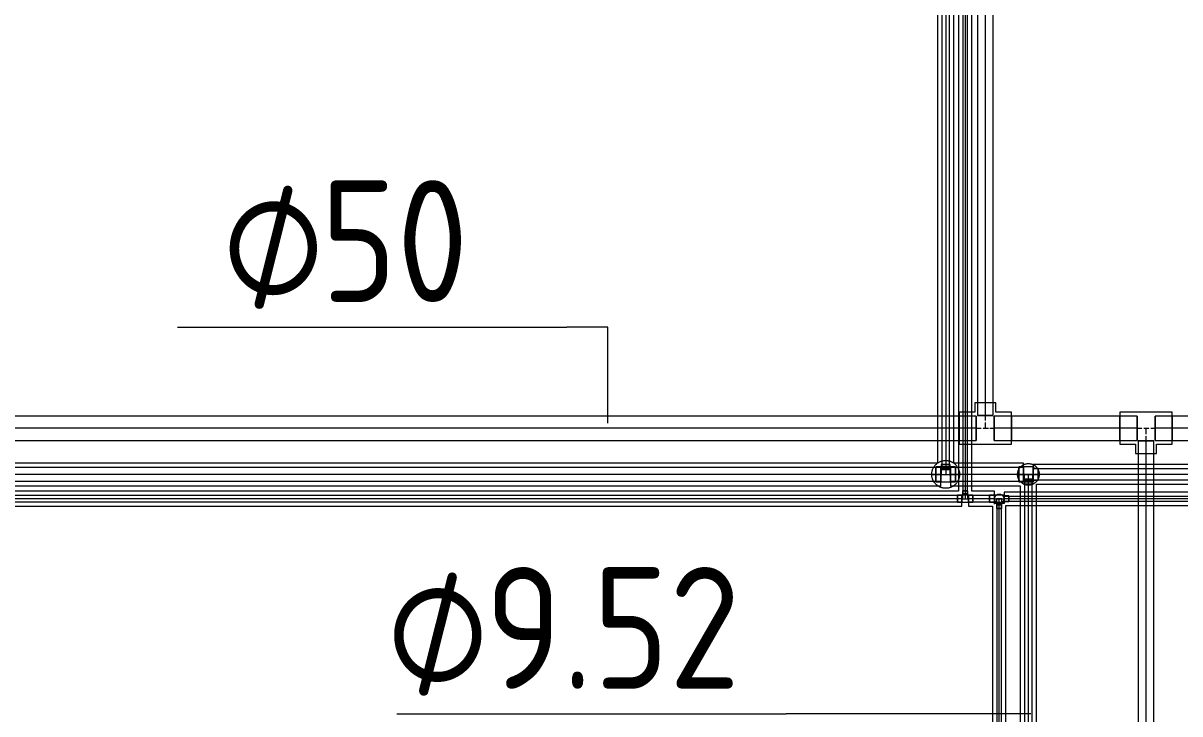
# Model space of a CAD drawing. Header units: millimetres. Extents: x -88595 to 880822, y -1054509 to -148035.
# Drawn here: x 423656 to 426032, y -244049 to -242630 of the extents above; entities that cross this region are included whole.
import ezdxf

# ---------------------------------------------------------------- set-up
doc = ezdxf.new("R2010")
doc.units = ezdxf.units.MM
doc.linetypes.add('$7$ADSK_Осевая', pattern=[14, 10, -2, 0, -2])
for name, color, linetype, lineweight in [('Изоляция', 7, 'Continuous', 18), ('Марки', 7, 'Continuous', 20), ('Трубопровод', 7, 'Continuous', 18), ('Трубопроводы', 7, 'Continuous', 18)]:
    doc.layers.add(name, color=color, linetype=linetype, lineweight=lineweight)
doc.styles.add('$1$GOST Common_9', font='GOST_Common.ttf', dxfattribs={"width": 0.9, "height": 250})
doc.styles.add('$5$GOST Common', font='GOST_Common.ttf', dxfattribs={"width": 0.9, "height": 250})

# ---------------------------------------------------------------- blocks, each defined once
blk = doc.blocks.new('$0$ADSK_M_Трубы - Диаметр_8-160846-В_Координация_3 этаж ОВ3')
at = {"layer": 'Марки'}
blk.add_line((0, 0), (8, 0), dxfattribs=at)

msp = doc.modelspace()

# ---------------------------------------------------------------- linework, layer by layer
at = {"layer": 'Изоляция', "color": 190, "true_color": 0x8000ff}
for p, q in [((425577.5, -238750.9), (425577.5, -243591.8)), ((425605, -243591.8), (425605, -238750.9)), ((425577.5, -243591.8), (422512.9, -243591.8)), ((425651.3, -243591.8), (425605, -243591.8)), ((425651.3, -243618.3), (425651.3, -243591.8)), ((425584.1, -243599.1), (425598.4, -243599.1)), ((425584.3, -243622.5), (425584.3, -243599.3)), ((425598.3, -243599.3), (425598.3, -243622.5)), ((431677.5, -243593.4), (425671.3, -243593.4)), ((425671.3, -243593.4), (425671.3, -243617.1)), ((422512.9, -243622.5), (425584.3, -243622.5)), ((425598.3, -243622.5), (425647.5, -243622.5)), ((425647.5, -243622.5), (425647.5, -245103.3)), ((425671.3, -243617.1), (425652.3, -243617.1)), ((425675, -245103.3), (425675, -243620.9)), ((425675, -243620.9), (431685.3, -243620.9))]:
    msp.add_line(p, q, dxfattribs=at)
at = {"layer": 'Изоляция', "color": 134, "true_color": 0x00a6a6}
for p, q in [((425534.3, -238836.8), (425534.3, -243533.9)), ((425568.2, -243533.9), (425568.2, -238836.8)), ((425534.3, -243533.9), (422349.4, -243533.9)), ((425541.3, -243580.4), (425541.3, -243543.4)), ((425561.3, -243543.4), (425561.3, -243580.4)), ((425711.3, -243533.9), (425568.2, -243533.9)), ((425711.3, -243570.9), (425711.3, -243533.9)), ((430900.3, -243537), (425731.3, -243537)), ((425731.3, -243537), (425731.3, -243569)), ((425729.7, -243567.1), (425714, -243567.1)), ((422349.4, -243580.4), (425541.3, -243580.4)), ((425561.3, -243580.4), (425704.3, -243580.4)), ((425704.3, -243580.4), (425704.3, -245157.4)), ((425738.2, -245157.4), (425738.2, -243577.2)), ((425738.2, -243577.2), (430907.3, -243577.2))]:
    msp.add_line(p, q, dxfattribs=at)
at = {"layer": 'Марки'}
for p, q in [((424857.3, -243254.6), (424773, -243254.6)), ((424857.3, -243451.9), (424857.3, -243254.6)), ((425726.4, -244049), (425223.8, -244049))]:
    msp.add_line(p, q, dxfattribs=at)
at = {"layer": 'Трубопровод', "color": 24, "linetype": 'Continuous', "true_color": 0xa52900}
for p, q in [((425616.7, -238657.5), (425616.7, -243436.4)), ((425648.7, -243436.4), (425648.7, -238657.5)), ((425614.2, -243437.4), (418138.2, -243437.4)), ((425614.2, -243487.4), (425614.2, -243437.4)), ((425616.7, -243436.4), (425648.7, -243436.4)), ((425944.4, -243437.4), (425651.2, -243437.4)), ((425651.2, -243437.4), (425651.2, -243487.4)), ((425944.4, -243487.4), (425944.4, -243437.4)), ((426101.4, -243437.4), (425981.4, -243437.4)), ((425981.4, -243437.4), (425981.4, -243487.4)), ((418138.2, -243487.4), (425614.2, -243487.4)), ((425651.2, -243487.4), (425944.4, -243487.4)), ((425946.9, -243488.4), (425946.9, -245025.9)), ((425978.9, -243488.4), (425946.9, -243488.4)), ((425978.9, -245025.9), (425978.9, -243488.4)), ((425981.4, -243487.4), (426101.4, -243487.4))]:
    msp.add_line(p, q, dxfattribs=at)
at = {"layer": 'Трубопровод', "color": 24, "true_color": 0xa52900}
for p, q in [((425632.7, -238657.5), (425632.7, -243436.4)), ((425632.7, -238657.5), (425632.7, -243436.4)), ((425614.2, -243462.4), (418138.2, -243462.4)), ((425614.2, -243462.4), (418138.2, -243462.4)), ((425944.4, -243462.4), (425651.2, -243462.4)), ((425944.4, -243462.4), (425651.2, -243462.4)), ((426101.4, -243462.4), (425981.4, -243462.4)), ((426101.4, -243462.4), (425981.4, -243462.4)), ((425962.9, -245025.9), (425962.9, -243488.4)), ((425962.9, -245025.9), (425962.9, -243488.4))]:
    msp.add_line(p, q, dxfattribs=at)
at = {"layer": 'Трубопровод', "color": 190, "linetype": 'Continuous', "true_color": 0x8000ff}
for p, q in [((425586.5, -238750.9), (425586.5, -243599.1)), ((425596, -243599.1), (425596, -238750.9)), ((425584.3, -243600.8), (422512.9, -243600.8)), ((422512.9, -243613.5), (425584.3, -243613.5)), ((425651.3, -243600.8), (425598.3, -243600.8)), ((425598.3, -243613.5), (425651.3, -243613.5)), ((431685.3, -243602.4), (425671.3, -243602.4)), ((425671.3, -243611.9), (431685.3, -243611.9)), ((425656.5, -243617.1), (425656.5, -245103.3)), ((425666, -245103.3), (425666, -243617.1))]:
    msp.add_line(p, q, dxfattribs=at)
at = {"layer": 'Трубопровод', "color": 190, "true_color": 0x8000ff}
for p, q in [((425591.3, -238750.9), (425591.3, -243599.1)), ((425591.3, -238750.9), (425591.3, -243599.1)), ((425584.3, -243607.1), (422512.9, -243607.1)), ((425584.3, -243607.1), (422512.9, -243607.1)), ((425651.3, -243607.1), (425598.3, -243607.1)), ((425651.3, -243607.1), (425598.3, -243607.1)), ((431685.3, -243607.1), (425671.3, -243607.1)), ((431685.3, -243607.1), (425671.3, -243607.1)), ((425661.3, -245103.3), (425661.3, -243617.1)), ((425661.3, -245103.3), (425661.3, -243617.1))]:
    msp.add_line(p, q, dxfattribs=at)
at = {"layer": 'Трубопровод', "color": 134, "linetype": 'Continuous', "true_color": 0x00a6a6}
for p, q in [((425543.3, -238836.8), (425543.3, -243547.1)), ((425559.2, -243547.1), (425559.2, -238836.8)), ((425541.3, -243542.9), (422404.7, -243542.9)), ((425541.3, -243543.4), (425541.3, -243542.9)), ((425711.3, -243542.9), (425561.3, -243542.9)), ((425561.3, -243542.9), (425561.3, -243543.4)), ((425543.3, -243547.1), (425559.2, -243547.1)), ((425713.3, -243567.1), (425713.3, -245157.4)), ((425714, -243567.1), (425713.3, -243567.1)), ((425729.2, -245157.4), (425729.2, -243567.1)), ((430891.3, -243546), (425731.3, -243546)), ((425731.3, -243568.2), (430891.3, -243568.2)), ((422404.7, -243571.4), (425541.3, -243571.4)), ((425561.3, -243571.4), (425711.3, -243571.4)), ((425711.3, -243571.4), (425711.3, -243570.9))]:
    msp.add_line(p, q, dxfattribs=at)
at = {"layer": 'Трубопровод', "color": 134, "true_color": 0x00a6a6}
for p, q in [((425551.3, -238836.8), (425551.3, -243547.1)), ((425551.3, -238836.8), (425551.3, -243547.1)), ((425541.3, -243557.1), (422404.7, -243557.1)), ((425541.3, -243557.1), (422404.7, -243557.1)), ((425711.3, -243557.1), (425561.3, -243557.1)), ((425711.3, -243557.1), (425561.3, -243557.1)), ((425721.3, -245157.4), (425721.3, -243567.1)), ((425721.3, -245157.4), (425721.3, -243567.1)), ((430891.3, -243557.1), (425731.3, -243557.1)), ((430891.3, -243557.1), (425731.3, -243557.1))]:
    msp.add_line(p, q, dxfattribs=at)
at = {"layer": 'Трубопроводы', "color": 24, "true_color": 0xa52900}
for p, q in [((425611.2, -243410.4), (425611.2, -243429.4)), ((425654.2, -243410.4), (425611.2, -243410.4)), ((425654.2, -243410.4), (425611.2, -243410.4)), ((425616.7, -243410.4), (425616.7, -243436.4)), ((425632.7, -243410.4), (425616.7, -243410.4)), ((425632.7, -243410.4), (425616.7, -243410.4)), ((425648.7, -243410.4), (425632.7, -243410.4)), ((425648.7, -243410.4), (425632.7, -243410.4)), ((425648.7, -243436.4), (425648.7, -243410.4)), ((425654.2, -243429.4), (425654.2, -243410.4)), ((425611.2, -243429.4), (425579.2, -243429.4)), ((425579.2, -243429.4), (425579.2, -243495.4)), ((425579.2, -243429.4), (425579.2, -243495.4)), ((425614.2, -243437.4), (425579.2, -243437.4)), ((425579.2, -243487.4), (425579.2, -243437.4)), ((425579.2, -243487.4), (425579.2, -243437.4)), ((425614.2, -243437.4), (425614.2, -243487.4)), ((425614.2, -243437.4), (425614.2, -243487.4)), ((425632.7, -243436.4), (425616.7, -243436.4)), ((425648.7, -243436.4), (425632.7, -243436.4)), ((425654.2, -243437.4), (425651.2, -243437.4)), ((425651.2, -243439.9), (425651.2, -243437.4)), ((425651.2, -243439.9), (425651.2, -243437.4)), ((425651.2, -243487.4), (425651.2, -243439.9)), ((425651.2, -243487.4), (425651.2, -243439.9)), ((425686.2, -243429.4), (425654.2, -243429.4)), ((425686.2, -243437.4), (425654.2, -243437.4)), ((425686.2, -243495.4), (425686.2, -243429.4)), ((425686.2, -243495.4), (425686.2, -243429.4)), ((425686.2, -243437.4), (425686.2, -243487.4)), ((425686.2, -243437.4), (425686.2, -243487.4)), ((425944.4, -243429.4), (425909.4, -243429.4)), ((425909.4, -243429.4), (425909.4, -243495.4)), ((425909.4, -243429.4), (425909.4, -243495.4)), ((425944.4, -243437.4), (425909.4, -243437.4)), ((425909.4, -243487.4), (425909.4, -243437.4)), ((425909.4, -243487.4), (425909.4, -243437.4)), ((425981.4, -243429.4), (425944.4, -243429.4)), ((425944.4, -243437.4), (425944.4, -243487.4)), ((425944.4, -243437.4), (425944.4, -243487.4)), ((426016.4, -243429.4), (425981.4, -243429.4)), ((426016.4, -243437.4), (425981.4, -243437.4)), ((425981.4, -243484.8), (425981.4, -243437.4)), ((425981.4, -243484.8), (425981.4, -243437.4)), ((426016.4, -243495.4), (426016.4, -243429.4)), ((426016.4, -243495.4), (426016.4, -243429.4)), ((426016.4, -243437.4), (426016.4, -243487.4)), ((426016.4, -243437.4), (426016.4, -243487.4)), ((425579.2, -243487.4), (425614.2, -243487.4)), ((425579.2, -243495.4), (425614.2, -243495.4)), ((425614.2, -243495.4), (425651.2, -243495.4)), ((425651.2, -243487.4), (425686.2, -243487.4)), ((425651.2, -243495.4), (425686.2, -243495.4)), ((425909.4, -243487.4), (425944.4, -243487.4)), ((425909.4, -243495.4), (425941.4, -243495.4)), ((425941.4, -243495.4), (425941.4, -243514.4)), ((425946.9, -243488.4), (425946.9, -243514.4)), ((425946.9, -243488.4), (425962.9, -243488.4)), ((425962.9, -243488.4), (425978.9, -243488.4)), ((425978.9, -243514.4), (425978.9, -243488.4)), ((425981.4, -243487.4), (425981.4, -243484.8)), ((425981.4, -243487.4), (425981.4, -243484.8)), ((425981.4, -243487.4), (425984.4, -243487.4)), ((425984.4, -243487.4), (426016.4, -243487.4)), ((425984.4, -243495.4), (426016.4, -243495.4)), ((425984.4, -243514.4), (425984.4, -243495.4)), ((425941.4, -243514.4), (425984.4, -243514.4)), ((425941.4, -243514.4), (425984.4, -243514.4)), ((425946.9, -243514.4), (425962.9, -243514.4)), ((425946.9, -243514.4), (425962.9, -243514.4)), ((425962.9, -243514.4), (425978.9, -243514.4)), ((425962.9, -243514.4), (425978.9, -243514.4))]:
    msp.add_line(p, q, dxfattribs=at)
at = {"layer": 'Трубопроводы', "color": 24, "linetype": '$7$ADSK_Осевая', "true_color": 0xa52900}
for p, q in [((425632.7, -243436.4), (425632.7, -243462.4)), ((425614.2, -243462.4), (425651.2, -243462.4)), ((425944.4, -243462.4), (425981.4, -243462.4)), ((425962.9, -243488.4), (425962.9, -243462.4))]:
    msp.add_line(p, q, dxfattribs=at)
at = {"layer": 'Трубопроводы', "color": 134, "true_color": 0x00a6a6}
for p, q in [((425538.8, -243541.9), (425531.3, -243541.9)), ((425531.3, -243541.9), (425531.3, -243572.4)), ((425531.3, -243541.9), (425531.3, -243572.4)), ((425538.8, -243542.9), (425531.3, -243542.9)), ((425531.3, -243571.4), (425531.3, -243542.9)), ((425531.3, -243571.4), (425531.3, -243542.9)), ((425541.3, -243541.9), (425538.8, -243541.9)), ((425541.3, -243542.9), (425538.8, -243542.9)), ((425541.3, -243572.4), (425541.3, -243541.9)), ((425541.3, -243572.4), (425541.3, -243541.9)), ((425561.3, -243541.9), (425541.3, -243541.9)), ((425541.3, -243541.9), (425541.3, -243572.4)), ((425541.3, -243541.9), (425541.3, -243572.4)), ((425541.3, -243542.9), (425541.3, -243571.4)), ((425541.3, -243542.9), (425541.3, -243571.4)), ((425542.3, -243537.1), (425542.3, -243547.1)), ((425560.2, -243537.1), (425542.3, -243537.1)), ((425560.2, -243537.1), (425542.3, -243537.1)), ((425543.3, -243537.1), (425543.3, -243544.6)), ((425543.3, -243537.1), (425559.2, -243537.1)), ((425543.3, -243537.1), (425559.2, -243537.1)), ((425559.2, -243544.6), (425543.3, -243544.6)), ((425559.2, -243544.6), (425543.3, -243544.6)), ((425559.2, -243544.6), (425559.2, -243537.1)), ((425560.2, -243547.1), (425560.2, -243537.1)), ((425563.8, -243541.9), (425561.3, -243541.9)), ((425561.3, -243541.9), (425561.3, -243572.4)), ((425561.3, -243541.9), (425561.3, -243572.4)), ((425561.3, -243572.4), (425561.3, -243541.9)), ((425561.3, -243572.4), (425561.3, -243541.9)), ((425563.8, -243542.9), (425561.3, -243542.9)), ((425561.3, -243571.4), (425561.3, -243542.9)), ((425561.3, -243571.4), (425561.3, -243542.9)), ((425571.3, -243541.9), (425563.8, -243541.9)), ((425571.3, -243542.9), (425563.8, -243542.9)), ((425571.3, -243572.4), (425571.3, -243541.9)), ((425571.3, -243572.4), (425571.3, -243541.9)), ((425571.3, -243542.9), (425571.3, -243571.4)), ((425571.3, -243542.9), (425571.3, -243571.4)), ((425708.8, -243541.9), (425701.3, -243541.9)), ((425701.3, -243541.9), (425701.3, -243572.4)), ((425701.3, -243541.9), (425701.3, -243572.4)), ((425708.8, -243542.9), (425701.3, -243542.9)), ((425701.3, -243571.4), (425701.3, -243542.9)), ((425701.3, -243571.4), (425701.3, -243542.9)), ((425711.3, -243541.9), (425708.8, -243541.9)), ((425711.3, -243542.9), (425708.8, -243542.9)), ((425711.3, -243572.4), (425711.3, -243541.9)), ((425711.3, -243572.4), (425711.3, -243541.9)), ((425731.3, -243541.9), (425711.3, -243541.9)), ((425711.3, -243541.9), (425711.3, -243572.4)), ((425711.3, -243541.9), (425711.3, -243572.4)), ((425711.3, -243542.9), (425711.3, -243571.4)), ((425711.3, -243542.9), (425711.3, -243571.4)), ((425733.8, -243545), (425731.3, -243541.9)), ((425731.3, -243572.4), (425731.3, -243541.9)), ((425731.3, -243572.4), (425731.3, -243541.9)), ((425522.7, -243557.1), (425579.8, -243557.1)), ((425522.7, -243557.1), (425579.8, -243557.1)), ((425542.3, -243547.1), (425542.3, -243557.1)), ((425560.2, -243547.1), (425542.3, -243547.1)), ((425560.2, -243547.1), (425542.3, -243547.1)), ((425542.3, -243547.1), (425560.2, -243547.1)), ((425542.3, -243547.1), (425560.2, -243547.1)), ((425542.3, -243557.1), (425560.2, -243557.1)), ((425542.3, -243557.1), (425560.2, -243557.1)), ((425560.2, -243557.1), (425560.2, -243547.1)), ((425699, -243557.1), (425743.5, -243557.1)), ((425699, -243557.1), (425743.5, -243557.1)), ((425712.3, -243557.1), (425712.3, -243567.1)), ((425730.2, -243557.1), (425712.3, -243557.1)), ((425730.2, -243557.1), (425712.3, -243557.1)), ((425712.3, -243567.1), (425730.2, -243567.1)), ((425712.3, -243567.1), (425730.2, -243567.1)), ((425712.3, -243567.1), (425712.3, -243577.1)), ((425730.2, -243567.1), (425712.3, -243567.1)), ((425730.2, -243567.1), (425712.3, -243567.1)), ((425730.2, -243567.1), (425730.2, -243557.1)), ((425730.2, -243577.1), (425730.2, -243567.1)), ((425733.8, -243546), (425731.3, -243546)), ((425731.3, -243568.2), (425731.3, -243546)), ((425731.3, -243568.2), (425731.3, -243546)), ((425731.3, -243568.2), (425733.8, -243568.2)), ((425741.3, -243545), (425733.8, -243545)), ((425741.3, -243546), (425733.8, -243546)), ((425733.8, -243568.2), (425741.3, -243568.2)), ((425741.3, -243569.2), (425741.3, -243545)), ((425741.3, -243569.2), (425741.3, -243545)), ((425741.3, -243546), (425741.3, -243568.2)), ((425741.3, -243546), (425741.3, -243568.2)), ((425531.3, -243571.4), (425538.8, -243571.4)), ((425531.3, -243572.4), (425538.8, -243572.4)), ((425538.8, -243571.4), (425541.3, -243571.4)), ((425538.8, -243572.4), (425541.3, -243572.4)), ((425541.3, -243572.4), (425561.3, -243572.4)), ((425561.3, -243571.4), (425563.8, -243571.4)), ((425561.3, -243572.4), (425563.8, -243572.4)), ((425563.8, -243571.4), (425571.3, -243571.4)), ((425563.8, -243572.4), (425571.3, -243572.4)), ((425701.3, -243571.4), (425708.8, -243571.4)), ((425701.3, -243572.4), (425708.8, -243572.4)), ((425708.8, -243571.4), (425711.3, -243571.4)), ((425708.8, -243572.4), (425711.3, -243572.4)), ((425711.3, -243572.4), (425731.3, -243572.4)), ((425712.3, -243577.1), (425730.2, -243577.1)), ((425712.3, -243577.1), (425730.2, -243577.1)), ((425713.3, -243569.6), (425713.3, -243577.1)), ((425713.3, -243569.6), (425729.2, -243569.6)), ((425713.3, -243569.6), (425729.2, -243569.6)), ((425729.2, -243577.1), (425713.3, -243577.1)), ((425729.2, -243577.1), (425713.3, -243577.1)), ((425729.2, -243577.1), (425729.2, -243569.6)), ((425731.3, -243572.4), (425733.8, -243569.2)), ((425733.8, -243569.2), (425741.3, -243569.2))]:
    msp.add_line(p, q, dxfattribs=at)
at = {"layer": 'Трубопроводы', "color": 134, "linetype": '$7$ADSK_Осевая', "true_color": 0x00a6a6}
for p, q in [((425541.3, -243557.1), (425561.3, -243557.1)), ((425551.3, -243547.1), (425551.3, -243557.1)), ((425711.3, -243557.1), (425731.3, -243557.1)), ((425721.3, -243567.1), (425721.3, -243557.1))]:
    msp.add_line(p, q, dxfattribs=at)
at = {"layer": 'Трубопроводы', "color": 190, "true_color": 0x8000ff}
for p, q in [((425585.7, -243591.1), (425585.7, -243599.1)), ((425596.8, -243591.1), (425585.7, -243591.1)), ((425596.8, -243591.1), (425585.7, -243591.1)), ((425586.5, -243591.1), (425586.5, -243597.1)), ((425586.5, -243591.1), (425596, -243591.1)), ((425586.5, -243591.1), (425596, -243591.1)), ((425596, -243597.1), (425596, -243591.1)), ((425596.8, -243599.1), (425596.8, -243591.1)), ((425582.5, -243600), (425575.3, -243600)), ((425575.3, -243600), (425575.3, -243614.3)), ((425575.3, -243600), (425575.3, -243614.3)), ((425582.5, -243600.8), (425575.3, -243600.8)), ((425575.3, -243613.5), (425575.3, -243600.8)), ((425575.3, -243613.5), (425575.3, -243600.8)), ((425575.3, -243613.5), (425582.5, -243613.5)), ((425575.3, -243614.3), (425582.5, -243614.3)), ((425584.3, -243600), (425582.5, -243600)), ((425584.3, -243600.8), (425582.5, -243600.8)), ((425582.5, -243613.5), (425584.3, -243613.5)), ((425582.5, -243614.3), (425584.3, -243614.3)), ((425584.3, -243614.3), (425584.3, -243600)), ((425584.3, -243614.3), (425584.3, -243600)), ((425598.3, -243600), (425584.3, -243600)), ((425584.3, -243600), (425584.3, -243614.3)), ((425584.3, -243600), (425584.3, -243614.3)), ((425584.3, -243600.8), (425584.3, -243613.5)), ((425584.3, -243600.8), (425584.3, -243613.5)), ((425584.3, -243614.3), (425598.3, -243614.3)), ((425585.7, -243599.1), (425585.7, -243607.1)), ((425596.8, -243599.1), (425585.7, -243599.1)), ((425596.8, -243599.1), (425585.7, -243599.1)), ((425585.7, -243599.1), (425596.8, -243599.1)), ((425585.7, -243599.1), (425596.8, -243599.1)), ((425585.7, -243607.1), (425596.8, -243607.1)), ((425585.7, -243607.1), (425596.8, -243607.1)), ((425596, -243597.1), (425586.5, -243597.1)), ((425596, -243597.1), (425586.5, -243597.1)), ((425596.8, -243607.1), (425596.8, -243599.1)), ((425600, -243600), (425598.3, -243600)), ((425598.3, -243600), (425598.3, -243614.3)), ((425598.3, -243600), (425598.3, -243614.3)), ((425598.3, -243614.3), (425598.3, -243600)), ((425598.3, -243614.3), (425598.3, -243600)), ((425600, -243600.8), (425598.3, -243600.8)), ((425598.3, -243613.5), (425598.3, -243600.8)), ((425598.3, -243613.5), (425598.3, -243600.8)), ((425598.3, -243613.5), (425600, -243613.5)), ((425598.3, -243614.3), (425600, -243614.3)), ((425607.3, -243600), (425600, -243600)), ((425607.3, -243600.8), (425600, -243600.8)), ((425600, -243613.5), (425607.3, -243613.5)), ((425600, -243614.3), (425607.3, -243614.3)), ((425607.3, -243614.3), (425607.3, -243600)), ((425607.3, -243614.3), (425607.3, -243600)), ((425607.3, -243600.8), (425607.3, -243613.5)), ((425607.3, -243600.8), (425607.3, -243613.5)), ((425648.8, -243599.8), (425641.3, -243599.8)), ((425641.3, -243599.8), (425641.3, -243614.5)), ((425641.3, -243599.8), (425641.3, -243614.5)), ((425648.8, -243600.8), (425641.3, -243600.8)), ((425641.3, -243613.5), (425641.3, -243600.8)), ((425641.3, -243613.5), (425641.3, -243600.8)), ((425641.3, -243613.5), (425648.8, -243613.5)), ((425641.3, -243614.5), (425648.8, -243614.5)), ((425651.3, -243599.8), (425648.8, -243599.8)), ((425651.3, -243600.8), (425648.8, -243600.8)), ((425648.8, -243613.5), (425651.3, -243613.5)), ((425648.8, -243614.5), (425651.3, -243614.5)), ((425651.3, -243614.5), (425651.3, -243599.8)), ((425651.3, -243614.5), (425651.3, -243599.8)), ((425671.3, -243599.8), (425651.3, -243599.8)), ((425651.3, -243599.8), (425651.3, -243614.5)), ((425651.3, -243599.8), (425651.3, -243614.5)), ((425651.3, -243600.8), (425651.3, -243613.5)), ((425651.3, -243600.8), (425651.3, -243613.5)), ((425651.3, -243614.5), (425671.3, -243614.5)), ((425651.7, -243607.1), (425670.8, -243607.1)), ((425651.7, -243607.1), (425670.8, -243607.1)), ((425655.5, -243607.1), (425655.5, -243617.1)), ((425667, -243607.1), (425655.5, -243607.1)), ((425667, -243607.1), (425655.5, -243607.1)), ((425667, -243617.1), (425667, -243607.1)), ((425673.8, -243601.4), (425671.3, -243599.8)), ((425671.3, -243614.5), (425671.3, -243599.8)), ((425671.3, -243614.5), (425671.3, -243599.8)), ((425673.8, -243602.4), (425671.3, -243602.4)), ((425671.3, -243611.9), (425671.3, -243602.4)), ((425671.3, -243611.9), (425671.3, -243602.4)), ((425671.3, -243611.9), (425673.8, -243611.9)), ((425671.3, -243614.5), (425673.8, -243612.9)), ((425681.3, -243601.4), (425673.8, -243601.4)), ((425681.3, -243602.4), (425673.8, -243602.4)), ((425673.8, -243611.9), (425681.3, -243611.9)), ((425673.8, -243612.9), (425681.3, -243612.9)), ((425681.3, -243612.9), (425681.3, -243601.4)), ((425681.3, -243612.9), (425681.3, -243601.4)), ((425681.3, -243602.4), (425681.3, -243611.9)), ((425681.3, -243602.4), (425681.3, -243611.9)), ((425655.5, -243617.1), (425667, -243617.1)), ((425655.5, -243617.1), (425667, -243617.1)), ((425655.5, -243617.1), (425655.5, -243627.1)), ((425667, -243617.1), (425655.5, -243617.1)), ((425667, -243617.1), (425655.5, -243617.1)), ((425655.5, -243627.1), (425667, -243627.1)), ((425655.5, -243627.1), (425667, -243627.1)), ((425656.5, -243619.6), (425656.5, -243627.1)), ((425656.5, -243619.6), (425666, -243619.6)), ((425656.5, -243619.6), (425666, -243619.6)), ((425666, -243627.1), (425656.5, -243627.1)), ((425666, -243627.1), (425656.5, -243627.1)), ((425666, -243627.1), (425666, -243619.6)), ((425667, -243627.1), (425667, -243617.1))]:
    msp.add_line(p, q, dxfattribs=at)
at = {"layer": 'Трубопроводы', "color": 190, "linetype": '$7$ADSK_Осевая', "true_color": 0x8000ff}
for p, q in [((425584.3, -243607.1), (425598.3, -243607.1)), ((425591.3, -243599.1), (425591.3, -243607.1)), ((425651.3, -243607.1), (425671.3, -243607.1)), ((425661.3, -243617.1), (425661.3, -243607.1))]:
    msp.add_line(p, q, dxfattribs=at)
at = {"layer": 'Трубопроводы', "color": 134, "true_color": 0x00a6a6, "flags": 128}
for points in [[(425522.7, -243557.1), (425522.7, -243556), (425522.8, -243554.9), (425522.9, -243553.7), (425523, -243552.6), (425523.3, -243551.5), (425523.5, -243550.3), (425523.8, -243549.2), (425524.1, -243548.2), (425524.5, -243547.1), (425524.9, -243546), (425525.4, -243545), (425525.9, -243543.9), (425526.5, -243542.9), (425527, -243542), (425527.7, -243541), (425528.3, -243540.1), (425529, -243539.2), (425529.8, -243538.3), (425530.5, -243537.5), (425531.3, -243536.6), (425532.2, -243535.9), (425533.1, -243535.1), (425533.9, -243534.4), (425534.9, -243533.7), (425535.8, -243533.1), (425536.8, -243532.5), (425537.8, -243531.9), (425538.8, -243531.4), (425539.8, -243530.9), (425540.9, -243530.5), (425542, -243530.1), (425543.1, -243529.8), (425544.2, -243529.5), (425545.3, -243529.2), (425546.4, -243529), (425547.5, -243528.8), (425548.7, -243528.7), (425549.8, -243528.6), (425550.9, -243528.6), (425552.1, -243528.6), (425553.2, -243528.6), (425554.4, -243528.7), (425555.5, -243528.9), (425556.6, -243529.1), (425557.7, -243529.3), (425558.9, -243529.6), (425559.9, -243529.9), (425561, -243530.3), (425562.1, -243530.7), (425563.1, -243531.2), (425564.2, -243531.7), (425565.2, -243532.2), (425566.2, -243532.8), (425567.1, -243533.4), (425568.1, -243534), (425569, -243534.7), (425569.9, -243535.5), (425570.7, -243536.2), (425571.5, -243537), (425572.3, -243537.8), (425573.1, -243538.7), (425573.8, -243539.6), (425574.5, -243540.5), (425575.1, -243541.4), (425575.7, -243542.4), (425576.3, -243543.4), (425576.8, -243544.4), (425577.3, -243545.4), (425577.8, -243546.5), (425578.2, -243547.6), (425578.5, -243548.7), (425578.9, -243549.8), (425579.1, -243550.9), (425579.4, -243552), (425579.5, -243553.1), (425579.7, -243554.2), (425579.8, -243555.4), (425579.8, -243556.5), (425579.8, -243557.1)], [(425699, -243557.1), (425699.1, -243556.3), (425699.1, -243555.4), (425699.2, -243554.5), (425699.3, -243553.6), (425699.5, -243552.7), (425699.7, -243551.9), (425699.9, -243551), (425700.2, -243550.1), (425700.5, -243549.3), (425700.8, -243548.5), (425701.2, -243547.7), (425701.5, -243546.9), (425702, -243546.1), (425702.4, -243545.3), (425702.9, -243544.6), (425703.4, -243543.9), (425704, -243543.2), (425704.5, -243542.5), (425705.1, -243541.8), (425705.8, -243541.2), (425706.4, -243540.6), (425707.1, -243540), (425707.8, -243539.5), (425708.5, -243538.9), (425709.2, -243538.4), (425710, -243538), (425710.8, -243537.5), (425711.6, -243537.1), (425712.4, -243536.8), (425713.2, -243536.4), (425714, -243536.1), (425714.9, -243535.9), (425715.7, -243535.6), (425716.6, -243535.4), (425717.5, -243535.2), (425718.4, -243535.1), (425719.2, -243535), (425720.1, -243534.9), (425721, -243534.9), (425721.9, -243534.9), (425722.8, -243535), (425723.7, -243535.1), (425724.6, -243535.2), (425725.4, -243535.3), (425726.3, -243535.5), (425727.2, -243535.7), (425728, -243536), (425728.9, -243536.3), (425729.7, -243536.6), (425730.5, -243536.9), (425731.3, -243537.3), (425732.1, -243537.7), (425732.9, -243538.2), (425733.6, -243538.7), (425734.3, -243539.2), (425735, -243539.7), (425735.7, -243540.3), (425736.4, -243540.9), (425737, -243541.5), (425737.6, -243542.1), (425738.2, -243542.8), (425738.8, -243543.5), (425739.3, -243544.2), (425739.8, -243544.9), (425740.3, -243545.7), (425740.7, -243546.5), (425741.1, -243547.2), (425741.5, -243548), (425741.9, -243548.9), (425742.2, -243549.7), (425742.5, -243550.5), (425742.7, -243551.4), (425742.9, -243552.3), (425743.1, -243553.1), (425743.3, -243554), (425743.4, -243554.9), (425743.4, -243555.8), (425743.5, -243556.7), (425743.5, -243557.1)], [(425579.8, -243557.1), (425579.8, -243558.3), (425579.7, -243559.4), (425579.6, -243560.6), (425579.5, -243561.7), (425579.3, -243562.8), (425579, -243563.9), (425578.7, -243565), (425578.4, -243566.1), (425578, -243567.2), (425577.6, -243568.3), (425577.1, -243569.3), (425576.6, -243570.3), (425576, -243571.3), (425575.5, -243572.3), (425574.8, -243573.3), (425574.2, -243574.2), (425573.5, -243575.1), (425572.7, -243576), (425572, -243576.8), (425571.2, -243577.6), (425570.3, -243578.4), (425569.5, -243579.2), (425568.6, -243579.9), (425567.6, -243580.5), (425566.7, -243581.2), (425565.7, -243581.8), (425564.7, -243582.3), (425563.7, -243582.9), (425562.7, -243583.3), (425561.6, -243583.8), (425560.5, -243584.2), (425559.4, -243584.5), (425558.3, -243584.8), (425557.2, -243585.1), (425556.1, -243585.3), (425555, -243585.5), (425553.8, -243585.6), (425552.7, -243585.7), (425551.6, -243585.7), (425550.4, -243585.7), (425549.3, -243585.6), (425548.1, -243585.5), (425547, -243585.4), (425545.9, -243585.2), (425544.8, -243585), (425543.7, -243584.7), (425542.6, -243584.4), (425541.5, -243584), (425540.4, -243583.6), (425539.4, -243583.1), (425538.3, -243582.6), (425537.3, -243582.1), (425536.3, -243581.5), (425535.4, -243580.9), (425534.4, -243580.2), (425533.5, -243579.5), (425532.6, -243578.8), (425531.8, -243578.1), (425531, -243577.3), (425530.2, -243576.4), (425529.4, -243575.6), (425528.7, -243574.7), (425528, -243573.8), (425527.4, -243572.8), (425526.8, -243571.9), (425526.2, -243570.9), (425525.7, -243569.9), (425525.2, -243568.8), (425524.7, -243567.8), (425524.3, -243566.7), (425524, -243565.6), (425523.7, -243564.5), (425523.4, -243563.4), (425523.2, -243562.3), (425523, -243561.2), (425522.8, -243560), (425522.7, -243558.9), (425522.7, -243557.8), (425522.7, -243557.1)], [(425743.5, -243557.1), (425743.5, -243558), (425743.4, -243558.9), (425743.3, -243559.8), (425743.2, -243560.7), (425743, -243561.6), (425742.8, -243562.4), (425742.6, -243563.3), (425742.3, -243564.1), (425742, -243565), (425741.7, -243565.8), (425741.4, -243566.6), (425741, -243567.4), (425740.5, -243568.2), (425740.1, -243568.9), (425739.6, -243569.7), (425739.1, -243570.4), (425738.5, -243571.1), (425738, -243571.8), (425737.4, -243572.4), (425736.7, -243573.1), (425736.1, -243573.7), (425735.4, -243574.3), (425734.7, -243574.8), (425734, -243575.3), (425733.3, -243575.8), (425732.5, -243576.3), (425731.7, -243576.7), (425730.9, -243577.1), (425730.1, -243577.5), (425729.3, -243577.8), (425728.5, -243578.2), (425727.6, -243578.4), (425726.8, -243578.7), (425725.9, -243578.9), (425725, -243579), (425724.2, -243579.2), (425723.3, -243579.3), (425722.4, -243579.3), (425721.5, -243579.4), (425720.6, -243579.3), (425719.7, -243579.3), (425718.8, -243579.2), (425718, -243579.1), (425717.1, -243579), (425716.2, -243578.8), (425715.3, -243578.6), (425714.5, -243578.3), (425713.7, -243578), (425712.8, -243577.7), (425712, -243577.3), (425711.2, -243577), (425710.4, -243576.5), (425709.7, -243576.1), (425708.9, -243575.6), (425708.2, -243575.1), (425707.5, -243574.6), (425706.8, -243574), (425706.1, -243573.4), (425705.5, -243572.8), (425704.9, -243572.1), (425704.3, -243571.5), (425703.7, -243570.8), (425703.2, -243570.1), (425702.7, -243569.3), (425702.2, -243568.6), (425701.8, -243567.8), (425701.4, -243567), (425701, -243566.2), (425700.6, -243565.4), (425700.3, -243564.6), (425700, -243563.7), (425699.8, -243562.9), (425699.6, -243562), (425699.4, -243561.2), (425699.3, -243560.3), (425699.1, -243559.4), (425699.1, -243558.5), (425699, -243557.6), (425699, -243557.1)]]:
    msp.add_lwpolyline(points, dxfattribs=at)
at = {"layer": 'Трубопроводы', "color": 190, "true_color": 0x8000ff, "flags": 128}
for points in [[(425651.7, -243607.1), (425651.7, -243606.8), (425651.8, -243606.4), (425651.8, -243606), (425651.9, -243605.6), (425651.9, -243605.2), (425652, -243604.9), (425652.1, -243604.5), (425652.2, -243604.1), (425652.3, -243603.8), (425652.5, -243603.4), (425652.6, -243603.1), (425652.8, -243602.7), (425653, -243602.4), (425653.2, -243602.1), (425653.4, -243601.8), (425653.6, -243601.5), (425653.9, -243601.2), (425654.1, -243600.9), (425654.4, -243600.6), (425654.6, -243600.3), (425654.9, -243600.1), (425655.2, -243599.8), (425655.5, -243599.6), (425655.8, -243599.3), (425656.1, -243599.1), (425656.4, -243598.9), (425656.8, -243598.7), (425657.1, -243598.6), (425657.5, -243598.4), (425657.8, -243598.3), (425658.2, -243598.1), (425658.5, -243598), (425658.9, -243597.9), (425659.3, -243597.8), (425659.6, -243597.8), (425660, -243597.7), (425660.4, -243597.7), (425660.8, -243597.6), (425661.2, -243597.6), (425661.5, -243597.6), (425661.9, -243597.6), (425662.3, -243597.7), (425662.7, -243597.7), (425663, -243597.8), (425663.4, -243597.9), (425663.8, -243598), (425664.2, -243598.1), (425664.5, -243598.2), (425664.9, -243598.3), (425665.2, -243598.5), (425665.6, -243598.6), (425665.9, -243598.8), (425666.2, -243599), (425666.5, -243599.2), (425666.9, -243599.4), (425667.2, -243599.7), (425667.5, -243599.9), (425667.7, -243600.2), (425668, -243600.4), (425668.3, -243600.7), (425668.5, -243601), (425668.8, -243601.3), (425669, -243601.6), (425669.2, -243601.9), (425669.4, -243602.2), (425669.6, -243602.6), (425669.8, -243602.9), (425669.9, -243603.2), (425670.1, -243603.6), (425670.2, -243604), (425670.3, -243604.3), (425670.5, -243604.7), (425670.5, -243605), (425670.6, -243605.4), (425670.7, -243605.8), (425670.7, -243606.2), (425670.8, -243606.6), (425670.8, -243606.9), (425670.8, -243607.1)], [(425670.8, -243607.1), (425670.8, -243607.5), (425670.7, -243607.9), (425670.7, -243608.3), (425670.7, -243608.7), (425670.6, -243609), (425670.5, -243609.4), (425670.4, -243609.8), (425670.3, -243610.1), (425670.2, -243610.5), (425670, -243610.8), (425669.9, -243611.2), (425669.7, -243611.5), (425669.5, -243611.9), (425669.3, -243612.2), (425669.1, -243612.5), (425668.9, -243612.8), (425668.7, -243613.1), (425668.4, -243613.4), (425668.2, -243613.7), (425667.9, -243614), (425667.6, -243614.2), (425667.3, -243614.5), (425667, -243614.7), (425666.7, -243614.9), (425666.4, -243615.2), (425666.1, -243615.3), (425665.7, -243615.5), (425665.4, -243615.7), (425665.1, -243615.9), (425664.7, -243616), (425664.3, -243616.1), (425664, -243616.3), (425663.6, -243616.4), (425663.2, -243616.4), (425662.9, -243616.5), (425662.5, -243616.6), (425662.1, -243616.6), (425661.7, -243616.6), (425661.4, -243616.7), (425661, -243616.7), (425660.6, -243616.6), (425660.2, -243616.6), (425659.8, -243616.6), (425659.5, -243616.5), (425659.1, -243616.4), (425658.7, -243616.3), (425658.4, -243616.2), (425658, -243616.1), (425657.6, -243615.9), (425657.3, -243615.8), (425656.9, -243615.6), (425656.6, -243615.5), (425656.3, -243615.3), (425656, -243615.1), (425655.7, -243614.8), (425655.3, -243614.6), (425655.1, -243614.4), (425654.8, -243614.1), (425654.5, -243613.8), (425654.2, -243613.6), (425654, -243613.3), (425653.7, -243613), (425653.5, -243612.7), (425653.3, -243612.4), (425653.1, -243612), (425652.9, -243611.7), (425652.7, -243611.4), (425652.6, -243611), (425652.4, -243610.7), (425652.3, -243610.3), (425652.2, -243610), (425652.1, -243609.6), (425652, -243609.2), (425651.9, -243608.9), (425651.8, -243608.5), (425651.8, -243608.1), (425651.8, -243607.7), (425651.7, -243607.3), (425651.7, -243607.1)]]:
    msp.add_lwpolyline(points, dxfattribs=at)

# ---------------------------------------------------------------- block references
at = {"layer": 'Марки', "xscale": 99.99999999999993, "yscale": 99.99999999999993, "zscale": 99.99999999999993}
for p in [(423973, -243254.6), (424423.8, -244049)]:
    msp.add_blockref('$0$ADSK_M_Трубы - Диаметр_8-160846-В_Координация_3 этаж ОВ3', p, dxfattribs=at)

# ---------------------------------------------------------------- texts
at = {"layer": 'Марки', "lineweight": 9, "char_height": 250, "attachment_point": 1}
for s, insert, width, style in [('\\fGOST Common|b0|i0|c254|p34|;\\W.9;⌀', (424065.2, -242953), 245.316, '$1$GOST Common_9'), ('50', (424267.6, -242953), 389.62, '$5$GOST Common'), ('\\fGOST Common|b0|i0|c254|p34|;\\W.9;⌀', (424403, -243747.4), 245.316, '$1$GOST Common_9'), ('9.52', (424605.4, -243747.4), 663.797, '$5$GOST Common')]:
    msp.add_mtext(s, dxfattribs=dict(at, insert=insert, width=width, style=style))

doc.saveas('drawing.dxf')
